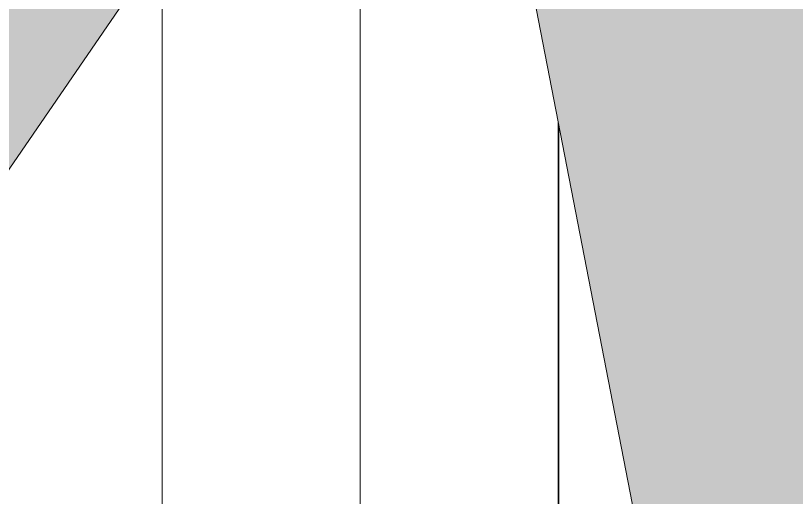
# Model space of a CAD drawing. Header units: millimetres. Extents: x 902415 to 1199587, y -3757 to 35605.
# Drawn here: x 949686 to 950998, y 8354 to 9164 of the extents above; entities that cross this region are included whole.
import ezdxf

# ---------------------------------------------------------------- set-up
doc = ezdxf.new("R2010")
doc.units = ezdxf.units.MM
for name, color, linetype, lineweight in [('A-GENM', 13, 'Continuous', 5), ('A-WALL', 113, 'Continuous', 5), ('A-WALL-PATT', 111, 'Continuous', 5)]:
    doc.layers.add(name, color=color, linetype=linetype, lineweight=lineweight)

# ---------------------------------------------------------------- blocks, each defined once
blk = doc.blocks.new('Generic Models 21 - Generic Models 13-2246435-North - Grids A')
at = {"layer": 'A-GENM'}
h = blk.add_hatch(color=256, dxfattribs=at)
h.paths.add_polyline_path([(937570.2, 7600), (942406.7, 7600), (949487, 14287.4), (949210.9, 15709.5), (938853.9, 8494.3), (938853, 7742.8), (938850.5, 7724.1), (938838.2, 7697), (938824.6, 7679.3), (938803.9, 7663.4), (938779.8, 7653.4), (938753.9, 7650), (937753.9, 7650), (937728, 7653.4), (937703.9, 7663.4), (937683.2, 7678.7), (937578.2, 7605.6)])
h.paths.add_polyline_path([(956414.3, 7610), (956388.2, 7650), (955413.9, 7650), (955388, 7653.4), (955363.9, 7663.4), (955343.2, 7679.3), (955327.3, 7700), (955317.3, 7724.1), (955313.9, 7750), (955313.9, 8750), (955317.3, 8775.9), (955327.3, 8800), (955343.2, 8820.7), (955363.9, 8836.6), (955388, 8846.6), (955413.9, 8850), (955605.6, 8850), (951078.9, 15790.9), (949276.9, 15790.1), (950864.8, 7611.2), (956373.9, 7610)])
h = blk.add_hatch(color=256, dxfattribs=at)
h.paths.add_polyline_path([(948358.2, 7600), (948776.9, 7600), (950359.8, 9903.2), (949777.6, 12902.1), (945328.2, 7600), (948298.2, 7600)])
h.paths.add_polyline_path([(971597.8, 7606.6), (956564, 15789.7), (952203, 15790.1), (959565.8, 7609.3), (970915.6, 7606.8)])
h.paths.add_polyline_path([(947148.2, 7650), (946573.9, 7650), (946548, 7653.4), (946523.9, 7663.4), (946503.2, 7679.3), (946487.3, 7700), (946477.3, 7724.1), (946473.9, 7750), (946473.9, 8750), (946477.3, 8775.9), (946487.3, 8800), (946503.2, 8820.7), (946523.9, 8836.6), (946548, 8846.6), (946573.9, 8850), (947573.9, 8850), (947599.8, 8846.6), (947623.9, 8836.6), (947644.6, 8820.7), (947660.5, 8800), (947670.5, 8775.9), (947673.9, 8750), (947673.9, 7749.9), (947670.5, 7724.1), (947660.5, 7700), (947644.6, 7679.3), (947623.9, 7663.4), (947599.8, 7653.4), (947573, 7650), (947198.2, 7650)])
h.paths.add_polyline_path([(964598.6, 7650), (964253.9, 7650), (964228, 7653.4), (964203.9, 7663.4), (964183.2, 7679.3), (964167.3, 7700), (964156.9, 7727.6), (964153.9, 7750), (964153.9, 8750), (964157.3, 8775.9), (964167.3, 8800), (964183.2, 8820.7), (964203.9, 8836.6), (964228, 8846.6), (964253.9, 8850), (965253.9, 8850), (965279.8, 8846.6), (965303.9, 8836.6), (965324.6, 8820.7), (965340.5, 8800), (965350.5, 8775.9), (965353.9, 8750), (965353.9, 7749.9), (965350.5, 7724.1), (965340.5, 7700), (965324.6, 7679.3), (965303.9, 7663.4), (965279.8, 7653.4), (965253.9, 7650), (965125, 7650)])
for p, q in [((949276.7, 15791.3), (950864.8, 7611.2)), ((948776.9, 7600), (950359.8, 9903.2))]:
    blk.add_line(p, q, dxfattribs=at)

msp = doc.modelspace()

# ---------------------------------------------------------------- hatches: boundary and pattern name
at = {"layer": 'A-WALL-PATT'}
h = msp.add_hatch(dxfattribs=at)
h.set_pattern_fill('FP_46', color=256, style=0, pattern_type=2)
h.set_pattern_definition([(90, (950597.8, 7600), (-333, 2e-14), [])])
h.paths.add_polyline_path([(950338.2, 7600), (950597.8, 7600), (950597.8, 8986.6), (949597.8, 14137.3), (949597.8, 13828.2), (950359.8, 9903.2), (949597.8, 8794.4), (949597.8, 7600), (950278.2, 7600)])
h = msp.add_hatch(dxfattribs=at)
h.set_pattern_fill('FP_47', color=256, style=0, pattern_type=2)
h.set_pattern_definition([(90, (951597.8, 7600), (-333, 2e-14), [])])
h.paths.add_polyline_path([(950998.2, 7600), (951597.8, 7600), (951597.8, 7611), (950864.8, 7611.2), (950597.8, 8986.6), (950597.8, 7600), (950941.9, 7600)])

# ---------------------------------------------------------------- linework, layer by layer
at = {"layer": 'A-WALL'}
msp.add_line((950597.8, 7600), (950597.8, 8986.6), dxfattribs=at)

# ---------------------------------------------------------------- block references
at = {"layer": 'A-GENM'}
msp.add_blockref('Generic Models 21 - Generic Models 13-2246435-North - Grids A', (0, 0), dxfattribs=at)

doc.saveas('drawing.dxf')
